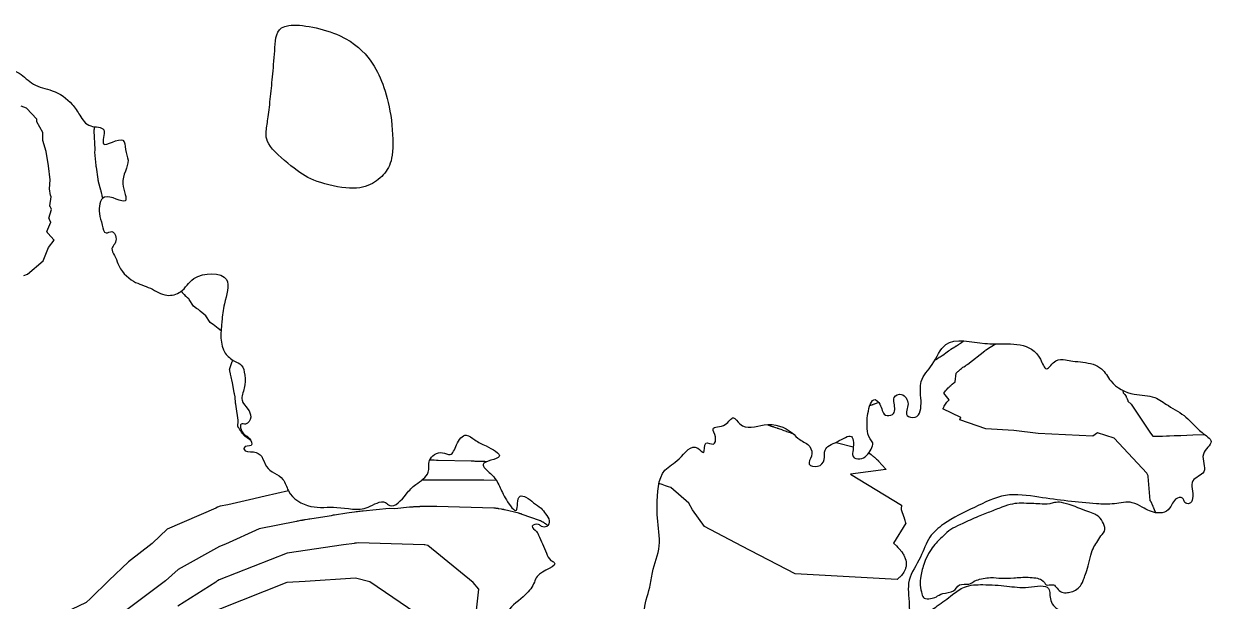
# Model space of a CAD drawing. Header units: millimetres. Extents: x 0 to 586, y 39 to 400.
# Drawn here: x 313.6 to 572.2, y 274.1 to 399.9 of the extents above; entities that cross this region are included whole.
import ezdxf

# ---------------------------------------------------------------- set-up
doc = ezdxf.new("R2010")
doc.units = ezdxf.units.MM
doc.layers.add('island-contours', color=18, linetype='Continuous', true_color=0x000000)
doc.layers.add('isocurves', color=18, linetype='Continuous', true_color=0x000000)

msp = doc.modelspace()

# ---------------------------------------------------------------- linework, layer by layer
at = {"layer": 'island-contours'}
for points in [[(371.28, 399.51), (368.68, 399.14), (368.35, 395.59), (367.89, 389.36), (367.39, 384.69), (366.9, 379.73), (366.36, 376.94), (366.14, 373.54), (372.98, 367.85), (376.68, 365.47), (385.23, 363.51), (389.76, 364.83), (392.75, 367.65), (394.21, 371.05), (393.75, 380.29), (391.81, 387.06), (389.58, 391.68), (383.95, 397.79), (373.88, 399.87), (371.28, 399.51)], [(544.38, 294.03), (545.83, 293.47), (547.71, 292.85), (548.5, 291.53), (549.49, 289.66), (548.12, 288.36), (547.32, 286.86), (546.43, 285.7), (545.92, 283.67), (545.29, 281.16), (544.7, 279.57), (544.36, 278.63), (544.03, 277.81), (543.03, 276.58), (541.73, 276.12), (540.64, 275.91), (539.39, 276.02), (538.35, 277.32), (537.89, 277.91), (536.05, 277.35), (535.82, 279), (532.35, 279.45), (529.16, 279.18), (526.43, 279.03), (524.42, 279.42), (520.66, 278.8), (519.72, 277.55), (517.04, 278.1), (516.55, 276.04), (513.42, 275.91), (512.4, 275.01), (511.15, 274.62), (509.52, 274.62), (509.21, 275.56), (508.78, 277.59), (508.91, 279.67), (509.29, 281), (509.68, 282.4), (510.65, 284.64), (511.75, 286.18), (512.86, 287.39), (513.77, 288.22), (515.55, 289.89), (517.25, 290.64), (521.29, 292.52), (523.95, 293.52), (526.69, 294.65), (529.1, 295.39), (530.76, 295.47), (533.26, 295.38), (534.78, 295.32), (537.14, 295.1), (538.96, 296.18), (542.92, 294.58), (544.38, 294.03)]]:
    msp.add_open_spline(points, degree=3, dxfattribs=at)
msp.add_open_spline([(224.15, 350.69), (224.52, 350.7), (226.07, 350.49), (228.64, 350.45), (229.1, 353.78), (228.01, 356.17), (226.06, 357.93), (224.61, 360.04), (223.59, 362.58), (221.59, 363.77), (219.43, 363.43), (219.73, 362.28), (218.27, 362.02), (217.58, 364.33), (215.84, 366), (216.87, 367.96), (217.29, 369.96), (219.24, 371.19), (221, 372.25), (222.3, 373.79), (223.58, 374.73), (225.03, 374.59), (224.49, 376.09), (225.21, 377.99), (226.3, 377.13), (227.59, 377.49), (226.81, 380.66), (226.78, 383.02), (227.77, 385.36), (227.52, 387.03), (226.79, 388.16), (225.71, 388.88), (226.47, 391.42), (227.6, 393.22), (230.55, 394.31), (230.58, 392.56), (230.19, 391.4), (231.53, 390.38), (232.31, 391.55), (232.98, 392.2), (234.05, 392.04), (233.65, 390.75), (233.61, 389.49), (234.77, 389.22), (235.47, 389.73), (236.39, 389.42), (237.38, 389.12), (237.74, 388.07), (238.34, 386.7), (240.55, 387.56), (242.14, 387.07), (243.89, 387.13), (245.07, 385.44), (247.1, 386.13), (249.27, 385.42), (248.98, 382.5), (250.5, 376.95), (252.12, 380.69), (252.8, 383.21), (255.14, 381.74), (256.62, 380.83), (257.91, 379.39), (258.67, 378.35), (259.41, 377.09), (258.65, 376.09), (258.2, 374.66), (259.21, 373.48), (260.86, 373.29), (263.01, 372.67), (264.95, 375.55), (266.16, 378.45), (267.72, 381.35), (268.41, 383.18), (269.68, 385.78), (269.35, 382.73), (271.41, 382.37), (272.12, 384.16), (271.92, 385.6), (272.77, 387.16), (274.46, 387.22), (275.96, 387.21), (277.59, 386.82), (277.07, 384.6), (279.05, 386.36), (278.91, 387.75), (278.16, 389.77), (279.92, 389.75), (279.65, 391.31), (275.51, 392.14), (282.47, 391.56), (282.36, 395.86), (286.04, 395.45), (290.01, 396.79), (289.65, 392), (293.65, 392.24), (295.45, 391.13), (296.92, 389.4), (295.19, 397.65), (300.56, 387.31), (306.2, 390.17), (312.21, 390.18), (315.56, 386.18), (320.19, 385.55), (323.83, 383.07), (325.83, 379.85), (327.56, 377.08), (332.11, 377.72), (329.48, 371.6), (335.62, 376.12), (335.6, 372.22), (336.99, 369.27), (334.05, 366.06), (337.25, 359.4), (330.36, 364.01), (329.76, 358.55), (330.61, 356.56), (331.11, 353.77), (332.95, 355.07), (333.83, 353.34), (333.55, 352.01), (332.39, 350.83), (333.56, 349.3), (334.25, 346.61), (336.98, 343.53), (341.21, 342.52), (344.34, 340.25), (348.38, 341.33), (350.46, 345.78), (359.62, 345.84), (357.11, 339.14), (356.63, 334.23), (356.09, 328.95), (359.13, 326.46), (361.32, 325.62), (361.82, 323.12), (361.83, 320.63), (360.58, 317.9), (362.39, 316.12), (363.35, 314.3), (362.34, 312.38), (360.63, 313.01), (360.82, 311.09), (361.81, 310.26), (362.96, 309.57), (363.68, 307.53), (361.53, 308.06), (361.53, 306.55), (363.79, 306.9), (365.71, 305.72), (366.27, 302.41), (370.23, 301.55), (371.22, 296.92), (375.99, 294.06), (382.15, 295.03), (387.56, 293.28), (391.61, 296.47), (394.16, 293.97), (396.74, 297.39), (398.94, 299.74), (402.25, 301.58), (401.37, 305.16), (404.23, 307.05), (406.88, 305.47), (407.75, 308.44), (409.63, 311.07), (412.1, 308.91), (414.18, 308.05), (419.55, 305.16), (411.9, 304.55), (415.85, 301.66), (417.32, 299.15), (418.22, 296.58), (421.63, 292.1), (420.73, 297.49), (423.36, 296.74), (424.55, 295.54), (426.23, 294.53), (427.25, 293.12), (428.28, 291.86), (427.74, 290.19), (426.38, 290.22), (425.69, 291.14), (423.62, 290.49), (425.3, 289.47), (426.11, 287.53), (427.15, 285.38), (427.98, 283.14), (430.67, 281.92), (425.49, 280.62), (424.69, 277.64), (422.57, 274.85), (418.67, 272.63), (417.58, 268.08), (413.47, 264.9), (409.68, 261.75), (404, 258.59), (398.41, 257.62), (395.8, 250.92), (402.44, 246.87), (410.16, 246.76), (417.99, 246.92), (423.58, 250.43), (427.42, 250.98), (430.56, 251.99), (433.35, 252.3), (436.46, 251.03), (438.16, 253.76), (440.71, 257.6), (444.49, 260.9), (447.98, 264.4), (450.02, 267.68), (447.99, 272.16), (450.03, 276.38), (450.44, 281.3), (452.68, 286.13), (451.53, 291.13), (451.56, 296.56), (451.68, 302.48), (456.62, 304.65), (459.29, 309.13), (462.18, 305.51), (461.46, 309.49), (464.11, 307.69), (464.5, 310.08), (462.9, 312.29), (466.61, 311.85), (468.05, 315), (470.27, 311), (475.32, 313.42), (480.11, 311.86), (482.61, 309.08), (485.01, 308.2), (485.51, 305.81), (483.98, 303.71), (486.82, 303.11), (488.25, 304.88), (487.69, 307.66), (490.73, 308.61), (494.58, 311.27), (494.27, 307.44), (494, 305.31), (496.56, 304.77), (497.88, 306.59), (498.78, 308.54), (497.53, 309.77), (497.22, 312.11), (497.24, 314.58), (498.36, 318.96), (500.58, 316.74), (500.49, 314.38), (503.54, 314.57), (503.27, 316.85), (502.86, 318.76), (504.76, 319.51), (505.89, 318.38), (506.53, 316.77), (505.13, 314.42), (508.92, 313.65), (509.15, 317.51), (508.81, 319.92), (509.02, 322.93), (511.92, 325.62), (514.26, 332.11), (520.92, 330.32), (527.72, 330.02), (534.01, 330.82), (536.24, 323.53), (538.12, 326.98), (540.35, 326.69), (543, 326.25), (545.77, 326.15), (548.87, 324.68), (550.53, 321.09), (554.97, 318.85), (559.77, 319.05), (563.14, 316.39), (567.15, 314.4), (569.2, 311.27), (573.41, 308.86), (569.26, 306.17), (571.99, 302.03), (566.95, 300.58), (568.72, 297.41), (567.7, 295.14), (566.3, 295.5), (566.19, 297.04), (564.26, 296.45), (563.66, 295.02), (562.59, 293.48), (559.93, 293.11), (557.56, 294.38), (554.65, 296.08), (551.13, 295.15), (544.36, 295.42), (536.55, 296.48), (527.33, 297.91), (520.5, 294.41), (514.83, 291.82), (510.45, 288.1), (509.11, 283.38), (505.68, 278.81), (506.5, 274.72), (506.45, 270.81), (510.06, 271.37), (512.69, 273.12), (515.6, 275.32), (518.65, 277.65), (522.92, 277.8), (527.68, 277.49), (531.92, 276.79), (537.43, 278.13), (536.84, 273.76), (539.54, 271.75), (542.87, 270.26), (543.39, 266.1), (546.27, 265.57), (548.66, 264.47), (547.1, 261.02), (550.88, 259.99), (552.13, 257.56), (553.68, 257.56), (555.51, 257.85), (555.18, 254.76), (558.19, 254.37), (560.28, 253.06), (563.55, 251.68), (563.37, 247.3), (561.52, 243.16), (556.96, 240.75), (554.16, 236.55), (551.8, 232.41), (546.4, 231.28), (548.18, 227.31), (545.48, 226.26), (543.24, 226.08), (542.78, 224.3), (543.14, 221.93), (539.87, 223.55), (538.2, 222.89), (536.4, 223.18), (536.45, 224.75), (535.42, 226.03), (533.33, 226.08), (531.66, 224.61), (531.88, 222.58), (533.21, 221.73), (533.98, 220.52), (534.42, 218.41), (533.4, 215.84), (534.25, 212.54), (532.71, 211.24), (532.11, 210.87)], degree=3, knots=[959.150234, 959.150234, 959.150234, 959.150234, 959.921015, 961.995294, 963.812672, 965.741157, 967.519637, 969.282376, 971.151793, 973.124557, 974.052437, 974.610803, 974.825247, 976.798516, 978.489282, 979.410391, 981.083943, 982.719607, 983.992257, 985.480867, 986.926755, 987.306225, 987.983549, 989.396263, 990.099528, 990.253172, 992.106217, 994.85231, 995.980989, 997.291423, 998.231035, 998.809852, 999.811157, 1002.95381, 1003.873437, 1004.899554, 1005.603506, 1006.456662, 1007.351157, 1008.031762, 1008.374895, 1009.291931, 1010.133656, 1010.732375, 1011.35828, 1011.821077, 1012.699407, 1013.371063, 1014.092791, 1015.496027, 1017.234513, 1017.803404, 1019.063705, 1020.849963, 1021.835917, 1023.242632, 1026.757853, 1028.424049, 1029.897305, 1031.128648, 1032.977759, 1033.984641, 1035.093907, 1035.807865, 1036.787523, 1037.43697, 1038.916192, 1039.175044, 1040.983811, 1043.03478, 1045.475387, 1048.082977, 1049.470253, 1050.512881, 1051.883103, 1052.751309, 1053.936518, 1055.188576, 1055.915515, 1057.372672, 1058.25779, 1059.354852, 1060.169632, 1061.249008, 1062.497994, 1063.627826, 1064.446783, 1064.815404, 1066.463055, 1069.329449, 1071.142852, 1073.515388, 1075.857819, 1077.822832, 1080.483842, 1082.294361, 1082.488169, 1084.874372, 1088.783369, 1092.925154, 1097.467613, 1100.208324, 1103.281089, 1107.002949, 1109.045538, 1111.389519, 1113.480676, 1115.635047, 1118.67404, 1120.139398, 1121.857693, 1125.576775, 1128.222234, 1131.467301, 1134.092243, 1135.936389, 1137.273067, 1138.165156, 1139.23713, 1140.24108, 1141.090457, 1142.253633, 1143.598259, 1147.230313, 1150.024428, 1152.780913, 1154.955719, 1157.824253, 1162.849088, 1166.581515, 1169.31752, 1174.230842, 1176.118857, 1177.300178, 1178.913763, 1180.917416, 1182.819894, 1184.432532, 1185.760054, 1187.078415, 1187.742319, 1188.595239, 1189.818983, 1190.54377, 1191.584259, 1192.726907, 1192.911415, 1194.429757, 1195.889749, 1197.590452, 1200.791006, 1202.735441, 1206.940958, 1210.941549, 1215.740685, 1218.517985, 1219.295989, 1222.370475, 1224.483461, 1227.143988, 1228.956101, 1231.268011, 1232.473274, 1234.248586, 1236.362504, 1237.896913, 1239.837713, 1242.453804, 1245.224656, 1247.071, 1249.442255, 1251.798513, 1254.002765, 1256.202701, 1257.117418, 1258.579875, 1260.006799, 1261.11385, 1262.302657, 1263.258414, 1264.046942, 1264.601973, 1265.614309, 1266.639043, 1267.264231, 1270.304931, 1271.610648, 1272.197931, 1275.591371, 1276.561652, 1278.915704, 1282.70635, 1285.594721, 1288.150844, 1293.427241, 1296.072633, 1301.994223, 1304.082215, 1309.573166, 1314.025366, 1321.34898, 1325.304032, 1327.677553, 1329.488768, 1332.268448, 1333.572561, 1335.888189, 1337.683922, 1343.849976, 1346.02989, 1348.365453, 1351.386491, 1355.357342, 1357.668204, 1361.859102, 1366.195047, 1368.03385, 1373.646533, 1376.431289, 1379.74871, 1380.840289, 1382.302009, 1383.475842, 1384.603084, 1385.892695, 1387.871148, 1389.519441, 1390.902454, 1394.657302, 1399.132524, 1400.68651, 1402.55374, 1404.070285, 1405.31384, 1406.663055, 1408.120094, 1409.544603, 1411.809534, 1414.148491, 1416.538469, 1417.24884, 1418.360842, 1420.641985, 1421.609943, 1422.379173, 1423.976479, 1426.302238, 1428.720783, 1429.733633, 1431.612897, 1432.701603, 1434.479575, 1435.332165, 1436.585423, 1437.461169, 1438.437071, 1440.199572, 1441.449615, 1444.138746, 1445.859689, 1447.137816, 1450.228586, 1453.940537, 1459.971059, 1461.437109, 1468.872615, 1470.614887, 1472.52754, 1473.984277, 1475.125643, 1478.289178, 1479.761968, 1482.111494, 1486.256629, 1489.431536, 1491.875874, 1495.110351, 1498.549194, 1500.492657, 1502.759404, 1505.476835, 1507.644421, 1510.393353, 1511.308733, 1511.994316, 1512.755243, 1513.854007, 1514.848485, 1516.141435, 1517.571267, 1520.039652, 1521.731678, 1524.492399, 1527.244656, 1536.152346, 1541.321695, 1546.407311, 1551.841525, 1554.708714, 1558.132265, 1562.076981, 1565.937336, 1567.185041, 1569.040895, 1571.570831, 1574.483821, 1576.643783, 1579.514493, 1583.20576, 1586.563329, 1589.639322, 1591.468199, 1593.79892, 1596.230063, 1598.893578, 1601.05967, 1602.005977, 1603.867378, 1606.593795, 1608.356991, 1608.960139, 1609.82953, 1611.639652, 1613.064367, 1615.352468, 1617.207105, 1619.862662, 1623.229265, 1626.661645, 1630.259771, 1633.714761, 1636.857205, 1638.705847, 1640.373783, 1641.884705, 1643.046253, 1643.934865, 1645.979526, 1647.580242, 1648.294144, 1649.226734, 1650.375934, 1651.439247, 1653.331644, 1654.225177, 1655.348391, 1656.457665, 1657.203579, 1659.826712, 1662.112087, 1663.612787, 1663.612787, 1663.612787, 1663.612787], dxfattribs=at)
at = {"layer": 'isocurves'}
for points in [[(313.55, 345.02), (314.4, 345.35), (317.82, 348.21), (318.93, 351.15), (320.18, 352.74), (318.8, 354.3), (318.79, 354.33), (318.78, 354.34), (318.77, 354.36), (318.75, 354.39), (318.73, 354.42), (318.71, 354.45), (318.68, 354.51), (318.6, 354.64), (319.46, 356.68), (319.44, 356.72), (319.42, 356.75), (319.38, 356.83), (319.35, 356.9), (319.31, 356.97), (319.28, 357.04), (319.25, 357.12), (319.21, 357.19), (319.18, 357.26), (319.15, 357.33), (319.12, 357.4), (319.08, 357.47), (319.05, 357.54), (319.6, 359.45), (319.53, 359.61), (319.46, 359.77), (319.39, 359.93), (319.35, 360), (319.31, 360.08), (319.28, 360.15), (319.26, 360.19), (319.24, 360.23), (319.56, 362.15), (319.55, 362.2), (319.53, 362.24), (319.51, 362.28), (319.49, 362.32), (319.45, 362.4), (319.43, 362.44), (319.41, 362.48), (319.2, 363.95), (319.31, 365.85), (318.98, 368.92), (318.46, 372.06), (317.71, 374.46), (317.69, 375.94), (317.69, 375.95), (317.7, 376.01), (317.7, 376.04), (317.71, 376.07), (317.71, 376.14), (317.71, 376.18), (317.71, 376.21), (316.39, 378.55), (316.39, 378.56), (316.39, 378.57), (316.39, 378.59), (316.4, 378.63), (316.4, 378.67), (316.4, 378.76), (316.4, 378.81), (316.4, 378.86), (316.4, 378.91), (316.39, 378.96), (316.39, 379.06), (316.38, 379.09), (316.38, 379.12), (314.18, 381.46), (313, 381.89)], [(330.79, 361.87), (330.78, 361.91), (330.73, 362.13), (330.68, 362.33), (330.63, 362.52), (330.55, 362.87), (330.53, 362.95), (330.52, 363.02), (330.5, 363.1), (330.48, 363.17), (330.45, 363.29), (330.44, 363.35), (330.43, 363.41), (330.4, 363.51), (330.38, 363.61), (329.87, 365.47), (329.85, 365.57), (329.83, 365.62), (329.82, 365.66), (329.81, 365.71), (329.8, 365.76), (329.79, 365.8), (329.79, 365.82), (329.78, 365.85), (329.76, 365.93), (329.75, 366.01), (329.38, 368.63), (329.38, 368.66), (329.37, 368.69), (329.37, 368.72), (329.36, 368.75), (329.36, 368.8), (329.35, 368.85), (329.34, 368.9), (329.34, 368.93), (329.34, 368.94), (329.34, 368.95), (329.34, 368.96), (329.34, 368.97), (329.34, 369), (329.34, 369.02), (329.07, 371.9), (329.07, 371.92), (329.07, 371.93), (329.07, 371.94), (329.08, 371.96), (329.08, 371.97), (329.08, 371.99), (329.09, 372.25), (329.09, 372.26), (329.09, 372.26), (329.09, 372.28), (329.09, 372.28), (329.09, 372.29), (329.09, 372.3), (329.09, 372.31), (329.09, 372.32), (329.09, 372.32), (329.09, 372.33), (329.09, 372.34), (329.09, 372.35), (329.09, 372.36), (329.09, 372.37), (329.09, 372.39), (329.09, 372.4), (329.09, 372.43), (329.09, 372.44), (329.09, 372.45), (329.09, 372.48), (328.92, 376.55), (328.93, 376.62), (328.93, 376.71), (328.94, 376.74), (328.94, 376.82), (328.95, 376.86), (328.95, 376.94), (328.96, 376.97), (328.96, 377.01), (328.96, 377.07), (328.97, 377.13), (328.99, 377.27), (329.01, 377.37), (329.01, 377.4), (329.02, 377.46)], [(356.54, 332.97), (355.91, 333.54), (355.2, 334.1), (354.85, 334.35), (354.5, 334.58), (354.16, 334.8), (353.21, 336.27), (352.78, 336.65), (351.98, 337.31), (351.6, 337.61), (351.23, 337.89), (350.55, 338.38), (349.61, 339.82), (349.51, 339.95), (349.31, 340.11), (349.29, 340.15), (349.26, 340.18), (349.17, 340.25), (349.14, 340.29), (349.06, 340.35), (349.03, 340.39), (348.96, 340.45), (348.88, 340.5), (348.64, 340.81), (348.54, 340.89), (348.39, 341.06), (348.32, 341.11), (348.17, 341.29), (348.13, 341.32), (348.05, 341.41), (347.96, 341.51), (347.86, 341.62)], [(512.17, 326.69), (512.6, 326.99), (513.01, 327.24), (513.21, 327.37), (513.41, 327.48), (513.61, 327.6), (513.81, 327.71), (514.71, 328.43), (514.75, 328.45), (515.02, 328.63), (515.28, 328.79), (515.51, 328.97), (516.42, 329.53), (516.59, 329.65), (516.68, 329.71), (516.77, 329.76), (516.94, 329.87), (517.16, 330.01), (517.23, 330.05), (517.3, 330.1), (517.42, 330.17), (517.67, 330.34), (517.72, 330.36), (517.74, 330.37), (517.76, 330.39), (517.91, 330.48), (517.92, 330.49), (517.94, 330.5), (517.95, 330.51), (518.11, 330.61), (518.12, 330.61), (518.3, 330.72)], [(560.19, 293.38), (560.18, 293.39), (560.18, 293.39), (560.17, 293.41), (560.15, 293.45), (560.15, 293.45), (560.15, 293.46), (560.13, 293.5), (560.13, 293.51), (560.13, 293.51), (560.13, 293.51), (560.1, 293.56), (560.1, 293.56), (560.1, 293.57), (560.1, 293.57), (560.1, 293.57), (560.08, 293.62), (560.07, 293.63), (560.07, 293.63), (560.05, 293.68), (560.05, 293.69), (560.03, 293.72), (559.99, 293.83), (559.98, 293.85), (559.94, 293.95), (559.93, 293.96), (559.92, 293.98), (559.91, 294), (559.87, 294.1), (559.87, 294.12), (559.86, 294.13), (559.85, 294.14), (559.85, 294.16), (559.77, 294.36), (559.75, 294.39), (559.73, 294.45), (559.69, 294.55), (559.63, 294.67), (559.59, 294.78), (559.55, 294.88), (559.53, 294.91), (559.52, 294.95), (559.48, 295.05), (559.45, 295.11), (559.43, 295.16), (559.41, 295.21), (559.39, 295.24), (559.38, 295.28), (559.34, 295.37), (559.33, 295.39), (559.32, 295.41), (559.31, 295.43), (559.3, 295.46), (559.28, 295.48), (559.27, 295.51), (559.26, 295.53), (559.23, 295.59), (559.21, 295.64), (559.2, 295.66), (559.18, 295.68), (559.15, 295.74), (559.1, 295.82), (559.08, 295.85), (559.06, 295.88), (559.04, 295.91), (559.02, 295.92), (559, 295.95), (558.99, 295.96), (558.99, 295.97), (558.98, 295.97), (558.97, 295.98), (558.94, 296.01), (558.93, 296.02), (558.93, 296.02), (558.52, 301.3), (558.52, 301.33), (558.5, 301.36), (558.5, 301.38), (558.49, 301.4), (558.2, 302.01), (551.08, 309.59), (547.45, 310.79), (546.44, 310.06), (534.53, 310.64), (529.27, 311.27), (523.18, 311.64), (517.49, 313.62), (517.5, 313.64), (517.5, 313.66), (517.5, 313.67), (517.5, 313.68), (517.51, 313.69), (517.52, 313.75), (517.54, 313.78), (517.54, 313.8), (517.55, 313.81), (517.57, 313.88), (517.6, 313.94), (517.62, 313.98), (517.63, 314.01), (517.67, 314.07), (517.71, 314.13), (513.8, 316.02), (513.83, 316.08), (513.86, 316.14), (513.91, 316.25), (513.97, 316.37), (514.02, 316.48), (514.08, 316.6), (514.21, 316.82), (514.34, 317.04), (514.49, 317.25), (514.64, 317.45), (514.98, 317.83), (515.16, 318), (514.03, 319.45), (514.21, 319.69), (514.38, 319.92), (514.57, 320.14), (514.95, 320.56), (515.14, 320.75), (515.24, 320.85), (515.33, 320.94), (515.53, 321.11), (515.62, 321.2), (515.72, 321.28), (515.76, 321.33), (515.81, 321.37), (515.86, 321.41), (515.91, 321.45), (516.09, 321.61), (516.44, 321.91), (516.66, 323.75), (516.74, 323.83), (516.83, 323.9), (516.91, 323.98), (516.99, 324.06), (517.08, 324.13), (517.16, 324.21), (517.32, 324.36), (517.49, 324.5), (517.57, 324.57), (517.65, 324.64), (517.82, 324.78), (517.91, 324.85), (517.95, 324.89), (517.99, 324.92), (518.08, 324.99), (518.17, 325.05), (518.34, 325.18), (518.69, 325.41), (518.86, 325.52), (518.95, 325.57), (519.03, 325.62), (519.12, 325.67), (519.2, 325.72), (522.94, 328.67), (523.07, 328.76), (523.19, 328.85), (523.76, 329.25), (524.09, 329.46), (524.44, 329.67), (524.82, 329.9), (525.23, 330.13), (525.29, 330.16)], [(363.02, 309.15), (362.98, 309.18), (362.9, 309.22), (362.86, 309.25), (362.86, 309.25), (362.71, 309.36), (362.64, 309.41), (362.51, 309.5), (362.45, 309.54), (362.39, 309.59), (362.33, 309.63), (362.27, 309.67), (362.17, 309.75), (362.12, 309.78), (362.07, 309.82), (362.03, 309.85), (361.98, 309.89), (361.94, 309.92), (361.9, 309.96), (361.82, 310.02), (361.75, 310.09), (361.68, 310.15), (361.61, 310.22), (361.54, 310.29), (361.51, 310.33), (361.47, 310.36), (361.41, 310.43), (361.27, 310.59), (361.24, 310.62), (361.21, 310.66), (361.18, 310.7), (361.14, 310.74), (361.02, 310.9), (360.9, 311.07), (360.84, 311.15), (360.79, 311.23), (360.73, 311.31), (360.68, 311.39), (360.63, 311.47), (360.59, 311.55), (360.54, 311.62), (360.5, 311.7), (360.42, 311.84), (360.38, 311.91), (360.34, 311.98), (360.31, 312.04), (360.27, 312.1), (360.24, 312.15), (360.21, 312.2), (360.19, 312.22), (360.18, 312.23), (360.3, 313.33), (360.29, 313.37), (360.29, 313.41), (360.29, 313.46), (360.29, 313.5), (360.28, 313.55), (359.86, 316.55), (359.83, 316.63), (359.82, 316.66), (359.81, 316.7), (359.79, 316.78), (359.78, 316.81), (359.77, 316.85), (359.76, 316.88), (359.76, 316.92), (359.74, 316.99), (359.73, 317.07), (359.72, 317.15), (359.71, 317.19), (359.7, 317.23), (359.7, 317.27), (359.7, 317.32), (359.69, 317.41), (359.68, 317.46), (359.68, 317.5), (359.67, 317.72), (359.66, 317.83), (359.65, 317.94), (359.65, 318.06), (359.64, 318.17), (359.62, 318.4), (359.61, 318.5), (359.59, 318.61), (359.53, 318.97), (359.5, 319.13), (359.46, 319.28), (359.44, 319.36), (359.43, 319.43), (359.41, 319.5), (359.39, 319.57), (359.01, 321.71), (358.87, 322.35), (358.8, 322.65), (358.74, 322.96), (358.61, 323.55), (358.58, 323.7), (358.55, 323.84), (358.52, 323.99), (358.49, 324.13), (358.43, 324.42), (358.4, 324.57), (358.98, 326.34), (359.01, 326.37), (359.07, 326.44), (359.12, 326.51), (359.17, 326.58)], [(552.97, 320.05), (552.97, 320.04), (553, 319.99), (552.99, 319.92), (553.03, 319.5), (553.44, 319.16), (553.69, 318.67), (553.72, 318.62), (553.74, 318.57), (553.79, 318.47), (553.87, 318.3), (553.94, 318.16), (553.95, 318.12), (553.96, 318.09), (553.98, 318.06), (553.99, 318.03), (554.01, 317.98), (554.03, 317.92), (554.05, 317.88), (554.06, 317.83), (554.1, 317.69), (554.81, 317.05), (558.98, 310.73), (559.5, 310.09), (559.55, 310.08), (559.57, 310.07), (559.59, 310.07), (559.6, 310.07), (559.67, 310.06), (559.7, 310.05), (559.72, 310.05), (559.74, 310.05), (559.76, 310.05), (559.78, 310.05), (559.8, 310.05), (559.83, 310.05), (559.88, 310.05), (559.9, 310.04), (559.93, 310.04), (560.06, 310.04), (560.22, 310.05), (560.32, 310.05), (560.43, 310.05), (560.55, 310.05), (560.7, 310.06), (561.62, 310.09), (562.51, 310.12), (563.18, 310.14), (564.14, 310.18), (564.45, 310.19), (564.8, 310.2), (565.63, 310.23), (568.22, 310.33), (570.79, 310.44)], [(497.91, 316.74), (498.32, 316.88), (498.39, 316.9), (498.43, 316.92), (498.63, 316.99), (498.7, 317.02), (498.86, 317.07), (498.99, 317.12), (499.09, 317.15), (499.66, 317.38), (499.7, 317.4), (499.79, 317.43)], [(475.55, 312.59), (475.55, 312.58), (475.56, 312.58), (475.59, 312.57), (475.65, 312.55), (475.68, 312.53), (475.7, 312.52), (475.76, 312.51), (475.81, 312.48), (475.89, 312.45), (475.96, 312.43), (476, 312.41), (476.05, 312.4), (476.1, 312.38), (476.15, 312.36), (476.2, 312.34), (476.4, 312.26), (476.47, 312.24), (476.62, 312.19), (476.71, 312.16), (476.8, 312.13), (476.9, 312.09), (477.32, 311.94), (477.58, 311.86), (477.68, 311.81), (477.82, 311.77), (477.97, 311.72), (478.67, 311.48), (478.76, 311.44), (479.17, 311.3), (479.4, 311.22), (479.64, 311.14), (479.7, 311.11), (480.22, 310.93), (480.51, 310.83), (480.81, 310.72), (481.14, 310.61), (481.14, 310.6)], [(490.4, 308.68), (490.81, 308.59), (494.27, 307.76)], [(497.68, 306.46), (498.19, 306.04), (498.32, 305.93), (498.45, 305.81), (498.58, 305.71), (498.65, 305.65), (498.71, 305.6), (498.77, 305.55), (498.83, 305.5), (498.89, 305.45), (498.94, 305.4), (499.16, 305.21), (499.26, 305.12), (499.31, 305.08), (499.36, 305.03), (499.53, 304.88), (499.6, 304.82), (499.63, 304.79), (499.66, 304.76), (499.74, 304.67), (499.75, 304.65), (501.33, 302.85), (501.34, 302.83), (501.34, 302.82), (501.34, 302.81), (501.33, 302.8), (493.64, 301.8), (504.74, 295), (504.68, 294.23), (504.68, 294.2), (504.68, 294.17), (504.68, 294.14), (504.69, 294.07), (504.7, 294.05), (504.7, 294.03), (504.72, 293.99), (504.72, 293.97), (504.73, 293.94), (504.74, 293.92), (504.75, 293.9), (504.75, 293.87), (504.76, 293.84), (504.79, 293.78), (504.81, 293.71), (504.83, 293.68), (504.83, 293.66), (504.84, 293.64), (504.87, 293.56), (504.89, 293.51), (504.91, 293.46), (504.93, 293.41), (504.94, 293.39), (504.95, 293.36), (504.97, 293.3), (504.99, 293.25), (505.04, 293.12), (505.05, 293.08), (505.07, 293.05), (505.09, 292.97), (505.11, 292.93), (505.12, 292.89), (505.14, 292.85), (505.15, 292.81), (505.17, 292.77), (505.18, 292.72), (505.21, 292.63), (505.28, 292.43), (505.3, 292.38), (505.32, 292.32), (505.35, 292.21), (505.39, 292.09), (505.41, 292.03), (505.43, 291.97), (505.45, 291.91), (505.47, 291.84), (505.51, 291.71), (505.6, 291.43), (505.64, 291.28), (505.69, 291.13), (503.03, 286.73), (503.68, 286.16), (503.98, 285.85), (504.27, 285.53), (504.81, 284.86), (505.04, 284.51), (505.15, 284.33), (505.26, 284.15), (505.35, 283.97), (505.44, 283.79), (505.52, 283.6), (505.6, 283.41), (505.71, 283.04), (505.78, 282.66), (505.81, 282.27), (505.79, 281.89), (505.77, 281.7), (505.73, 281.51), (505.68, 281.33), (505.61, 281.14), (505.25, 280.42), (504.74, 279.75), (504.45, 279.44), (504.38, 279.36), (504.3, 279.29), (504.15, 279.14), (503.99, 279), (503.83, 278.86), (481.59, 280.07), (470.02, 286.08), (461.89, 290.38), (459.23, 294.01), (458.47, 295.49), (454.56, 298.86), (454, 299.06), (453.37, 299.27), (452.66, 299.5), (451.92, 299.72)], [(414.39, 304.5), (414.04, 304.51), (414.03, 304.51), (414.02, 304.51), (413.65, 304.52), (413.64, 304.52), (413.62, 304.52), (413.44, 304.53), (413.26, 304.53), (413.21, 304.53), (412.85, 304.54), (412.82, 304.55), (412.47, 304.55), (412.43, 304.56), (412.39, 304.56), (412.06, 304.57), (411.92, 304.57), (411.87, 304.57), (411.72, 304.58), (411.58, 304.58), (411.53, 304.58), (411.46, 304.58), (411.4, 304.59), (411.28, 304.59), (411.16, 304.59), (411.12, 304.59), (411.01, 304.59), (403.87, 304.73), (403.5, 304.76), (403, 304.8), (402.97, 304.8), (402.66, 304.82), (402.49, 304.83), (402.3, 304.84), (402.09, 304.86), (402.01, 304.86)], [(416.54, 300.44), (413.81, 300.45), (413.39, 300.45), (410.44, 300.46), (409.64, 300.47), (407.81, 300.47), (406.81, 300.47), (405.61, 300.48), (403.92, 300.48), (402.79, 300.48), (402.43, 300.48), (400.18, 300.48)], [(371.25, 298.12), (366.19, 296.97), (362.73, 296.19), (358.99, 295.34), (358, 295.12), (356.32, 294.82), (355.79, 294.61), (355.42, 294.37), (344.84, 289.82), (341.63, 286.75), (341.51, 286.66), (336.37, 282.66), (332.08, 278.63), (328.13, 274.68), (327.15, 273.81), (320.76, 270.77), (313.29, 266.82)], [(427.72, 290.6), (427.72, 290.61), (427.72, 290.61), (427.62, 290.68), (427.61, 290.69), (427.51, 290.76), (427.5, 290.77), (427.42, 290.83), (427.4, 290.84), (427.36, 290.87), (427.35, 290.88), (427.31, 290.91), (427.27, 290.94), (427.25, 290.95), (427.22, 290.98), (427.09, 291.07), (427.04, 291.1), (427.03, 291.1), (426.91, 291.18), (426.9, 291.19), (426.85, 291.22), (426.83, 291.24), (426.77, 291.27), (426.72, 291.3), (426.68, 291.33), (426.63, 291.35), (426.53, 291.41), (426.44, 291.46), (426.42, 291.47), (426.4, 291.48), (426.35, 291.51), (426.31, 291.53), (426.26, 291.55), (426.22, 291.57), (426.19, 291.59), (426.11, 291.63), (426.08, 291.64), (425.91, 291.71), (425.89, 291.72), (422.16, 293.02), (422.12, 293.03), (422.06, 293.05), (422, 293.07), (421.97, 293.09), (421.94, 293.1), (421.91, 293.11), (421.88, 293.12), (421.79, 293.15), (421.7, 293.18), (421.65, 293.2), (421.58, 293.22), (421.55, 293.23), (421.51, 293.24), (421.48, 293.25), (421.46, 293.25), (421.45, 293.26), (421.42, 293.26), (418.28, 294.04), (418.25, 294.05), (418.16, 294.06), (418.07, 294.08), (417.97, 294.1), (417.87, 294.12), (417.67, 294.15), (417.08, 294.25), (416.97, 294.26), (416.88, 294.28), (416.79, 294.29), (416.72, 294.3), (416.59, 294.32), (416.48, 294.33), (416.32, 294.35), (416.21, 294.36), (416.17, 294.36), (416.13, 294.37), (416.09, 294.37), (416.06, 294.37), (415.98, 294.37), (415.96, 294.37), (415.95, 294.37), (403.56, 294.74), (403.42, 294.74), (403.3, 294.74), (403.09, 294.74), (400.93, 294.72), (400.91, 294.72), (400.89, 294.73), (400.88, 294.73), (400.85, 294.73), (400.84, 294.73), (400.83, 294.73), (400.79, 294.73), (400.78, 294.73), (400.76, 294.73), (400.75, 294.73), (400.73, 294.73), (400.57, 294.73), (400.52, 294.73), (400.46, 294.73), (400.33, 294.72), (400.26, 294.72), (400.17, 294.72), (399.97, 294.71), (399.84, 294.71), (399.77, 294.7), (399.7, 294.7), (399.33, 294.68), (399.22, 294.68), (399.1, 294.67), (398.82, 294.66), (398.75, 294.65), (398.67, 294.65), (398.5, 294.64), (398.33, 294.63), (398.24, 294.62), (398.19, 294.62), (398.15, 294.62), (397.96, 294.61), (397.87, 294.6), (397.79, 294.6), (397.72, 294.59), (397.65, 294.59), (397.57, 294.58), (394.37, 294.24), (393.16, 294.28), (387.47, 293.73), (387.32, 293.71), (387.18, 293.7), (386.88, 293.66), (386.57, 293.63), (386.26, 293.59), (385.95, 293.55), (385.64, 293.51), (385.05, 293.43), (384.49, 293.35), (383.95, 293.27), (381.24, 292.85), (381, 292.82), (380.53, 292.74), (380.07, 292.67), (375.92, 292.02), (375.65, 291.97), (375.38, 291.92), (374.84, 291.83), (374.71, 291.81), (374.57, 291.79), (374.44, 291.77), (374.32, 291.74), (374.19, 291.72), (374.06, 291.7), (374, 291.69), (373.94, 291.68), (373.82, 291.66), (373.37, 291.58), (373.31, 291.57), (373.26, 291.56), (373.16, 291.54), (372.96, 291.51), (364.85, 289.85), (357.55, 286.54), (356.19, 286.03), (347.23, 281.01), (344.44, 278.55), (341.54, 276.39), (339.2, 274.62), (334.02, 270.7)], [(412.15, 271.53), (412.68, 276.76), (411.46, 278.2), (401.62, 286.24), (400.93, 286.4), (400.81, 286.38), (386.4, 286.82), (386.05, 286.79), (386.04, 286.79), (386.04, 286.79), (386.02, 286.79), (386, 286.78), (385.98, 286.78), (385.96, 286.78), (385.94, 286.78), (385.91, 286.77), (385.87, 286.77), (385.84, 286.76), (385.67, 286.74), (385.66, 286.73), (385.63, 286.73), (385.6, 286.72), (383.25, 286.36), (370.95, 284.56), (356.11, 278.78), (355.76, 278.58), (355.65, 278.49), (355.39, 278.3), (347.13, 273.07)], [(400.57, 270.43), (388.94, 278.31), (385.83, 279.12), (374.9, 278.38), (370.86, 278.16), (356.06, 272.28)]]:
    msp.add_lwpolyline(points, dxfattribs=at)

doc.saveas('drawing.dxf')
